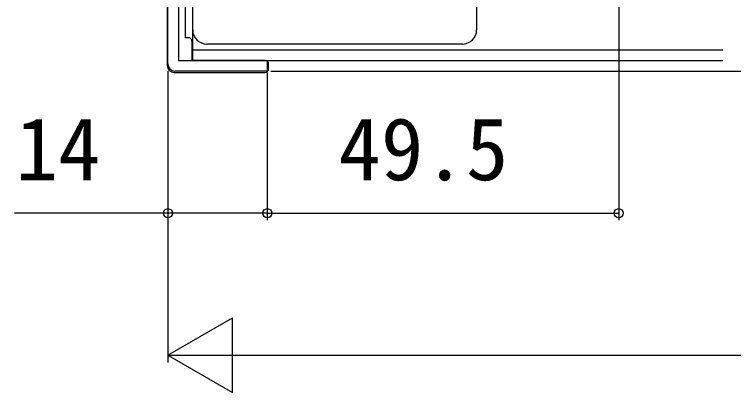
# Model space of a CAD drawing. Units: millimetres, scale not verified. Extents: x -525 to 525, y -780 to 776.
# Drawn here: x -22.1 to 79.2, y -699.1 to -645.9 of the extents above; entities that cross this region are included whole.
import ezdxf
from ezdxf.enums import TextEntityAlignment as Align

# ---------------------------------------------------------------- set-up
doc = ezdxf.new("R2010")
doc.units = ezdxf.units.MM
doc.header["$LTSCALE"] = 4
for name, color, linetype in [('0-2_YKK_11', 7, 'Continuous'), ('0-3_YKK_12', 2, 'Continuous'), ('0-4_YKK_13', 4, 'Continuous'), ('0-6_YKK_D', 6, 'Continuous')]:
    doc.layers.add(name, color=color, linetype=linetype)
doc.styles.add('ＭＳ ゴシック', font='')
doc.styles.get('ＭＳ ゴシック').set_extended_font_data('MS Gothic')

msp = doc.modelspace()

# ---------------------------------------------------------------- linework, layer by layer
at = {"layer": '0-2_YKK_11'}
for points in [[(-0.504, -652.9), (-0.504, -641.4), (-1.002, -639.59), (-0.544, -639.41), (0.496, -641.4), (0.496, -627.4), (-0.004, -626.9), (-0.504, -626.4), (-0.504, -625.9), (-0.004, -625.4), (0.496, -624.9), (0.496, -611.4), (-0.004, -610.9), (-0.504, -610.4), (-0.504, -609.9), (-0.004, -609.4), (0.496, -608.9), (0.496, -595.9), (-1.067, -597.917), (-1.481, -597.644), (-0.504, -595.9), (-0.504, -594.4), (1.996, -594.4)], [(11.21, -621.941), (7.878, -625.334), (7.3, -624.781), (10.214, -621.65), (9.496, -621.65), (8.996, -621.15), (8.496, -620.65), (1.996, -620.65), (1.996, -642.4), (1.496, -642.9), (0.996, -643.4), (0.996, -652.4), (13.496, -652.4), (13.496, -653.9), (0.496, -653.9)]]:
    msp.add_lwpolyline(points, dxfattribs=at)
msp.add_arc((0.496, -652.9), 1, 180.00001, 269.99999, dxfattribs=at)
at = {"layer": '0-3_YKK_12'}
for p, q in [((2.996, -652.4), (2.996, -624.9)), ((2.996, -650.9), (77.688, -650.9)), ((2.996, -652.4), (77.688, -652.4))]:
    msp.add_line(p, q, dxfattribs=at)
at = {"layer": '0-4_YKK_13'}
for p, q in [((-0.602, -641.036), (-0.602, -653.101)), ((1.998, -649.2), (1.998, -642.498)), ((2.996, -648.1), (2.996, -644.122)), ((42.996, -644.122), (42.996, -648.1)), ((1.998, -649.2), (2.398, -649.2)), ((2.898, -649.7), (2.898, -652.2)), ((40.996, -650.1), (4.996, -650.1)), ((2.898, -652.2), (2.898, -652.4)), ((13.197, -652.4), (2.898, -652.4)), ((13.698, -653.601), (13.698, -652.9)), ((0.396, -654.1), (13.199, -654.1))]:
    msp.add_line(p, q, dxfattribs=at)
for centre, radius, start, end in [((4.996, -648.1), 2, 180, 270), ((40.996, -648.1), 2, 270, 0), ((2.398, -649.7), 0.5, 0, 90)]:
    msp.add_arc(centre, radius, start, end, dxfattribs=at)
for centre, major_axis, ratio, start_param, end_param in [((13.197, -652.9), (0.501, 0), 0.998135, 6.2831853, 7.8539816), ((0.4, -653.098), (-0.71, -0.71), 0.99628, 5.4996506, 7.06672), ((13.197, -653.599), (-0.355, 0.355), 0.99628, 2.358058, 3.9251274)]:
    msp.add_ellipse(centre, major_axis=major_axis, ratio=ratio, start_param=start_param, end_param=end_param, dxfattribs=at)
at = {"layer": '0-6_YKK_D'}
for p, q in [((63.001, -619.7), (63.001, -674.9)), ((-0.499, -653.9), (-0.499, -694.9)), ((-0.499, -653.9), (-0.499, -674.9)), ((13.501, -654.15), (13.501, -674.9)), ((13.501, -654.25), (13.501, -674.9)), ((14.001, -653.9), (196.996, -653.9)), ((14.001, -653.9), (216.996, -653.9)), ((13.501, -673.9), (63.001, -673.9)), ((-0.499, -693.9), (8.594, -688.65)), ((8.594, -699.15), (8.594, -688.65)), ((-0.499, -693.9), (8.594, -699.15)), ((-0.499, -693.9), (17.688, -693.9)), ((10.001, -693.9), (294.001, -693.9))]:
    msp.add_line(p, q, dxfattribs=at)
msp.add_lwpolyline([(13.501, -673.9), (-0.499, -673.9), (-22.117, -673.9)], dxfattribs=at)
for centre in [(-0.499, -673.9), (13.501, -673.9), (13.501, -673.9), (63.001, -673.9)]:
    msp.add_circle(centre, 0.637, dxfattribs=at)

# ---------------------------------------------------------------- texts
at = {"layer": '0-6_YKK_D', "style": 'ＭＳ ゴシック'}
for s, p in [('14', (-21.958, -671.9)), ('49.5', (23.524, -671.9))]:
    msp.add_text(s, height=8.798, dxfattribs=at).set_placement(p, align=Align.BOTTOM_LEFT)

doc.saveas('drawing.dxf')
